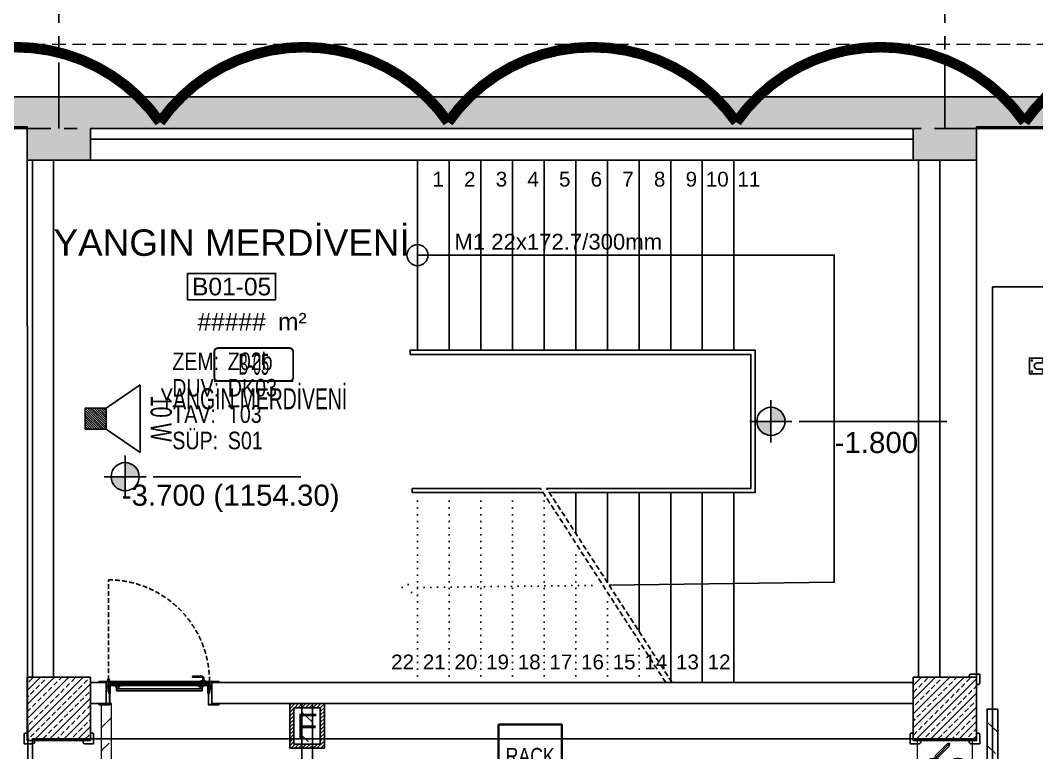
# Model space of a CAD drawing. Header units: millimetres. Extents: x -379292 to 1221486, y 92049 to 447512.
# Drawn here: x -167020 to -157385, y 272204 to 279144 of the extents above; entities that cross this region are included whole.
import ezdxf
from ezdxf.enums import TextEntityAlignment as Align
from ezdxf.lldxf.tags import DXFTag

# ---------------------------------------------------------------- set-up
doc = ezdxf.new("R2010")
doc.units = ezdxf.units.MM
for name, pattern in [('( Hidden )', [0.375, 0.25, -0.125]), ('CENTER', [2, 1.25, -0.25, 0.25, -0.25]), ('DOT', [6.35, 0, -6.35]), ('HIDDEN', [9.525, 6.35, -3.175])]:
    doc.linetypes.add(name, pattern=pattern)
for name, color, linetype in [('-M-MAHAL-DEBILER', 7, 'Continuous'), ('-M-MAHAL-ETIKET-NOT', 7, 'Continuous'), ('-M-MAHAL-ETIKET-NOTM', 7, 'Continuous'), ('-M-MAHAL-ETK-', 7, 'Continuous'), ('-M-MAHAL-HAVA-DEGISIM', 7, 'Continuous'), ('-M-MAHAL-NO', 7, 'Continuous'), ('-M-MAHAL-NOM', 7, 'Continuous'), ('010-05', 1, 'Continuous'), ('05_AXIS', 211, 'CENTER'), ('05_DOOR', 2, 'Continuous'), ('05_EQUIPMENT', 1, 'Continuous'), ('05_HANDRAIL', 153, 'Continuous'), ('05_HATCH 1', 101, 'Continuous'), ('05_HATCH CONCRETE', 141, 'Continuous'), ('05_HATCH SOLID-1', 252, 'Continuous'), ('05_HATCH SOLID-2', 253, 'Continuous'), ('05_MATERIAL TEXT', 112, 'Continuous'), ('05_PLAN LEVEL', 2, 'Continuous'), ('05_ROOM M2', 161, 'Continuous'), ('05_ROOM NAME', 153, 'Continuous'), ('05_ROOM NUMBER', 152, 'Continuous'), ('05_STAIRS', 52, 'Continuous'), ('05_STAIRS ARROW', 2, 'Continuous'), ('05_STAIRS TEXT', 2, 'Continuous'), ('05_STEEL HIDDEN', 61, 'HIDDEN'), ('05_SYMBOL', 2, 'Continuous'), ('05_TEXT 2.5', 212, 'Continuous'), ('05_WALL', 3, 'Continuous'), ('08_ARAÇ SAYIM', 140, 'Continuous'), ('08_FIRE ALARM BUTTON', 4, 'Continuous'), ('08_LOUD SYSTEM', 4, 'Continuous'), ('202-A-Y-MahalAd', 141, 'Continuous'), ('AIRONN ZONLAMA', 4, 'Continuous'), ('E_CT_ZA', 6, 'Continuous')]:
    doc.layers.add(name, color=color, linetype=linetype)
for name, color, linetype, lineweight in [('06_FORMWORK HIDDEN', 252, 'HIDDEN2', 0), ('08_DEDECTOR', 3, 'Continuous', 9), ('E_CT_AYDINLATMA', 3, 'Continuous', 9)]:
    doc.layers.add(name, color=color, linetype=linetype, lineweight=lineweight)
doc.styles.add('-M-ISSO-TEXT-TTF', font='ARIALN.TTF')
doc.styles.add('-M-MHLETK-NOT', font='romans.shx', dxfattribs={"width": 0.7})
doc.styles.add('-M-MHLETK-TEXT', font='ARIALN.TTF', dxfattribs={"width": 0.7})
doc.styles.add('DIM', font='arial.ttf')
doc.styles.add('ET8-TRF5-M-001...002-01$0$Standard', font='arial.ttf')
doc.styles.get("Standard").update_dxf_attribs({"font": 'segoeuil.ttf'})
doc.styles.add('TR', font='tsimpali.shx', dxfattribs={"width": 0.7})
doc.styles.add('YAZI-2', font='arial.ttf', dxfattribs={"height": 2})
doc.styles.add('YAZI-2.5', font='arial.ttf', dxfattribs={"height": 2.5})
doc.styles.add('YAZI-3', font='arial.ttf', dxfattribs={"height": 3})
tags = doc.linetypes.add('HIDDEN2', pattern=[0.1875, 0.125, -0.0625]).pattern_tags.tags
tags[6:7] = [DXFTag(74, 4), DXFTag(75, 0), DXFTag(340, '0'), DXFTag(46, 0.0), DXFTag(50, 0.0), DXFTag(44, 0.0), DXFTag(45, 0.0)]
tags[4:5] = [DXFTag(74, 4), DXFTag(75, 0), DXFTag(340, '0'), DXFTag(46, 0.0), DXFTag(50, 0.0), DXFTag(44, 0.0), DXFTag(45, 0.0)]
pattern_1 = [(270, (-695728.2336, -3493868.9414), (1.3748153225, -2.38125), [1.5875, -3.175]), (30, (-695728.2336, -3493868.9414), (1.3748153315, 2.3812499948), [1.5875, -3.175]), (330, (-695728.2336, -3493868.9414), (2.749630654, -5.2e-09), [-3.175, 1.5875])]
pattern_2 = [(225, (905000, -3e-07), (67.351921, -67.351921), []), (225, (904932.65, -3e-07), (67.351921, -67.351921), [47.625, -23.8125])]

# ---------------------------------------------------------------- blocks, each defined once
blk = doc.blocks.new('202_Aks')
at = {"layer": '05_AXIS', "ltscale": 500}
for p, q in [((74700, 0), (74700, 5000)), ((83100, 0), (83100, 5000)), ((-5000, 0), (142900, 0))]:
    blk.add_line(p, q, dxfattribs=at)
blk = doc.blocks.new('başlık')
at = {"layer": '05_MATERIAL TEXT', "style": 'DIM', "width": 0.8}
for s, p in [('ZEM:', (0, 50)), ('DUV:', (0, -100)), ('TAV:', (0, -250)), ('SÜP:', (0, -400))]:
    blk.add_text(s, height=100, dxfattribs=at).set_placement(p, align=Align.MIDDLE_LEFT)
blk = doc.blocks.new('MAHAL')
at = {"layer": '05_ROOM NUMBER'}
blk.add_lwpolyline([(-5.46, -10.75), (4.54, -10.75), (4.54, -7.75), (-5.46, -7.75)], close=True, dxfattribs=at)
at = {"layer": '05_HATCH SOLID-1', "xscale": 0.02, "yscale": 0.02, "zscale": 0.02}
blk.add_blockref('başlık', (-7.21, -18.75), dxfattribs=at)
at = {"layer": '05_MATERIAL TEXT', "style": 'DIM', "width": 0.8}
for tag, p in [('ZEMİN', (-0.89, -17.75)), ('DUVAR', (-0.89, -20.75)), ('TAVAN', (-0.89, -23.75)), ('SÜPÜRGELİK', (-0.89, -26.75))]:
    blk.add_attdef(tag, text='', height=2, dxfattribs=at).set_placement(p, align=Align.MIDDLE_LEFT)
at = {"layer": '05_ROOM M2', "insert": (6.45, -13.24), "char_height": 2, "attachment_point": 5, "style": 'YAZI-2'}
blk.add_mtext_dynamic_manual_height_columns('m²', width=6.9387, gutter_width=625, heights=[0], dxfattribs=at)
at = {"layer": '05_ROOM M2', "style": 'YAZI-2'}
blk.add_attdef('MAHALM2', text='', height=2, dxfattribs=at).set_placement((-0.46, -13.25), align=Align.MIDDLE_CENTER)
at = {"layer": '05_ROOM NAME', "style": 'YAZI-3'}
for tag, p in [('INGMAHALADI', (-0.46, 0.75)), ('TURMAHALADI', (-0.46, -4.25))]:
    blk.add_attdef(tag, text='', height=3, dxfattribs=at).set_placement(p, align=Align.MIDDLE_CENTER)
at = {"layer": '05_ROOM NUMBER', "style": 'YAZI-2'}
blk.add_attdef('MAHALNO', text='', height=2, dxfattribs=at).set_placement((-0.46, -9.25), align=Align.MIDDLE_CENTER)
blk = doc.blocks.new('202_Vida')
at = {"color": 0, "linetype": 'ByBlock', "ltscale": 0.2}
for points in [[(0.96, 0), (-0.96, 0)], [(0, 0.96), (0, -0.96)]]:
    blk.add_lwpolyline(points, dxfattribs=at)
at = {"color": 0, "linetype": 'ByBlock'}
for radius in [0.42, 0.23, 0.155]:
    blk.add_circle((0, 0), radius, dxfattribs=at)
blk = doc.blocks.new('202_Stoper')
at = {"color": 0, "linetype": 'ByBlock'}
for points in [[(-750, -30), (-750, -75), (-900, -75), (-900, 75), (-750, 75), (-750, 30)], [(750, -30), (750, -75), (900, -75), (900, 75), (750, 75), (750, 30)]]:
    blk.add_lwpolyline(points, dxfattribs=at)
blk.add_lwpolyline([(825, -30, 1), (825, 30), (-825, 30, 1), (-825, -30)], format="xyb", close=True, dxfattribs=at)
at = {"color": 0, "linetype": 'ByBlock', "yscale": 10, "zscale": 10, "rotation": 180}
for p, xscale in [((-877, 53), -10), ((-772, 53), 10), ((772, 53), -10), ((877, 53), 10)]:
    blk.add_blockref('202_Vida', p, dxfattribs=dict(at, xscale=xscale))
at = {"color": 0, "linetype": 'ByBlock', "yscale": 10, "zscale": 10}
for p, xscale in [((-877, -52), 10), ((-772, -52), -10), ((772, -52), 10), ((877, -52), -10)]:
    blk.add_blockref('202_Vida', p, dxfattribs=dict(at, xscale=xscale))
blk = doc.blocks.new('202_Mahalblok')
at = {"color": 0, "linetype": 'ByBlock', "flags": 128}
blk.add_lwpolyline([(0, 0), (0, 5000), (2500, 5000), (2500, 0)], close=True, dxfattribs=at)
at = {"color": 252}
blk.add_blockref('202_Stoper', (1250, 750), dxfattribs=at)
at = {"color": 0, "linetype": 'ByBlock', "ltscale": 25}
blk.add_attdef('MAHALNO', text='', height=200, dxfattribs=at).set_placement((1208.7, 1390), align=Align.BOTTOM_CENTER)
blk = doc.blocks.new('PLAN KOT IKILI')
at = {"layer": '05_PLAN LEVEL'}
h = blk.add_hatch(color=2, dxfattribs=at)
h.paths.add_polyline_path([(0, 2), (0, 0), (2, 0, 0.414214)])
h.paths.add_polyline_path([(0, 0), (-2, 0, 0.414214), (0, -2)])
at = {"layer": '05_PLAN LEVEL', "color": 2}
for p, q in [((0, 3), (0, -3)), ((3, 0), (-3, 0)), ((4, 0), (25, 0))]:
    blk.add_line(p, q, dxfattribs=at)
blk.add_circle((0, 0), 2, dxfattribs=at)
at = {"layer": '05_PLAN LEVEL', "style": 'YAZI-3'}
for tag, p in [('BITMISKOT', (15, 3)), ('KABAKOT', (15, -3))]:
    blk.add_attdef(tag, text='', height=3, dxfattribs=at).set_placement(p, align=Align.MIDDLE)
blk = doc.blocks.new('VIDA')
at = {"layer": '05_EQUIPMENT'}
h = blk.add_hatch(dxfattribs=at)
h.set_pattern_fill('LINE', color=256, scale=0.1, angle=150, style=0)
h.set_pattern_definition([(330, (-3585.31887, 6072.20274), (0.03125, 0.05412658774), [])])
h.paths.add_polyline_path([(-0.09, -0.26), (-0.09, -1.74), (0.09, -1.74), (0.09, -0.26)])
h.paths.add_polyline_path([(-0.09, -0.26), (0.09, -0.26), (0, 0)])
for p, q in [((-0.09, -0.26), (0, 0)), ((0.09, -0.26), (0, 0)), ((-0.01, -2.02), (-0.18, -2.02)), ((0.09, -1.74), (-0.09, -1.74)), ((0.09, -1.95), (-0.09, -1.95)), ((0.01, -1.98), (-0.01, -1.98)), ((-0.01, -2.02), (-0.01, -1.98)), ((0.01, -2.02), (0.01, -1.98)), ((0.18, -2.02), (0.01, -2.02))]:
    blk.add_line(p, q, dxfattribs=at)
for points in [[(-0.18, -2.02), (-0.09, -1.95), (-0.09, -0.26)], [(0.18, -2.02), (0.09, -1.95), (0.09, -0.26)]]:
    blk.add_lwpolyline(points, dxfattribs=at)
blk = doc.blocks.new('*U95')
at = {"color": 8, "ltscale": 7}
blk.add_line((905.1, 60), (821.8, 60), dxfattribs=at)
at = {"color": 8}
blk.add_wipeout([(0, 5), (0, -206), (1000, -206), (1000, 5)], dxfattribs=at)
at = {"layer": '010-05', "ltscale": 7}
h = blk.add_hatch(dxfattribs=at)
h.set_pattern_fill('ANSI37', color=8, scale=0.1, angle=540, style=0)
h.set_pattern_definition([(225, (19752.8965, 13790.6787), (0.224506403, -0.224506403), []), (315, (19752.8965, 13790.6787), (0.224506403, 0.224506403), [])])
edge = h.paths.add_edge_path(flags=16)
edge.add_line((28.5, -35.1), (28.5, -43.7))
edge.add_line((28.5, -43.7), (21.5, -43.7))
edge.add_line((21.5, -43.7), (21.5, -37.4))
edge.add_arc((25.9, -39), 4.69, 56.54278, 159.2569, ccw=False)
edge = h.paths.add_edge_path()
edge.add_line((29.5, -33.5), (29.5, -44.7))
edge.add_line((29.5, -44.7), (20.5, -44.7))
edge.add_line((20.5, -44.7), (20.5, -30.9))
edge.add_line((20.5, -30.9), (34.2, -30.9))
edge.add_line((34.2, -30.9), (32.2, -31.4))
edge.add_arc((32.2, -34.2), 2.82, 91.10929, 165.59862)
edge = h.paths.add_edge_path(flags=16)
edge.add_arc((32.2, -34.2), 3.82, 143.46678, 165.59862, ccw=False)
edge.add_line((29.1, -31.9), (21.5, -31.9))
edge.add_line((21.5, -31.9), (21.5, -34.5))
edge.add_arc((25.7, -41.7), 8.25, 70.11032, 120.2945, ccw=False)
edge.add_line((28.5, -33.9), (28.5, -33.5))
edge.add_line((28.5, -33.5), (28.5, -33.2))
h = blk.add_hatch(dxfattribs=at)
h.set_pattern_fill('ANSI37', color=8, scale=0.1, angle=540, style=0)
h.set_pattern_definition([(315, (-21740.32198, 13790.6787), (-0.224506403, -0.224506403), []), (225, (-21740.32198, 13790.6787), (-0.224506403, 0.224506403), [])])
edge = h.paths.add_edge_path(flags=16)
edge.add_line((971.5, -35.1), (971.5, -43.7))
edge.add_line((971.5, -43.7), (978.5, -43.7))
edge.add_line((978.5, -43.7), (978.5, -37.4))
edge.add_arc((974.1, -39), 4.69, 20.7431, 123.45722)
edge = h.paths.add_edge_path()
edge.add_line((970.5, -33.5), (970.5, -44.7))
edge.add_line((970.5, -44.7), (979.5, -44.7))
edge.add_line((979.5, -44.7), (979.5, -30.9))
edge.add_line((979.5, -30.9), (965.8, -30.9))
edge.add_line((965.8, -30.9), (967.8, -31.4))
edge.add_arc((967.8, -34.2), 2.82, 14.40138, 88.89071, ccw=False)
edge = h.paths.add_edge_path(flags=16)
edge.add_arc((967.8, -34.2), 3.82, 14.40138, 36.53322)
edge.add_line((970.9, -31.9), (978.5, -31.9))
edge.add_line((978.5, -31.9), (978.5, -34.5))
edge.add_arc((974.3, -41.7), 8.25, 59.7055, 109.88968)
edge.add_line((971.5, -33.9), (971.5, -33.5))
edge.add_line((971.5, -33.5), (971.5, -33.2))
at = {"layer": '05_HATCH 1'}
h = blk.add_hatch(dxfattribs=at)
h.set_pattern_fill('HONEY', color=8, scale=0.5, angle=270, style=0)
h.set_pattern_definition(pattern_1)
h.paths.add_polyline_path([(40.5, -3.1), (43.7, -8.7), (956.3, -8.7), (959.5, -3.1)])
h = blk.add_hatch(dxfattribs=at)
h.set_pattern_fill('HONEY', color=8, scale=0.5, angle=270, style=0)
h.set_pattern_definition(pattern_1)
h.paths.add_polyline_path([(40.5, -15.3), (43.7, -9.7), (956.3, -9.7), (959.5, -15.3)])
at = {"color": 8, "linetype": 'HIDDEN', "ltscale": 7}
blk.add_line((21, 20.6), (21, 973.1), dxfattribs=at)
at = {"color": 8, "ltscale": 7}
for p, q in [((22, 10), (947.9, 10)), ((22, 10), (978, 10)), ((22, 8.8), (22, 10)), ((27.3, 2.4), (27.3, 1.4)), ((27.3, 2.4), (37.2, 2.4)), ((27.3, 1.4), (36.7, 1.4)), ((37.5, 4.8), (36.3, 4.8)), ((36.7, 1.4), (42.8, -9.2)), ((962.8, 2.4), (37.2, 2.4)), ((37.2, 2.4), (43.7, -8.7)), ((37.5, 8.8), (962.5, 8.8)), ((905.1, 50), (821.8, 50)), ((941.8, 15), (896.8, 15)), ((896.8, 15), (896.8, 10)), ((915.1, 40), (915.1, 15)), ((925.1, 40), (925.1, 15)), ((941.8, 15), (941.8, 10)), ((962.8, 2.4), (956.3, -8.7)), ((963.3, 1.4), (957.2, -9.2)), ((962.5, 4.8), (963.7, 4.8)), ((972.7, 2.4), (962.8, 2.4)), ((972.7, 1.4), (963.3, 1.4)), ((972.7, 2.4), (972.7, 1.4)), ((978, 8.8), (978, 10)), ((978, 8.8), (978, 10)), ((962.5, -27.2), (22, -27.2)), ((22, -27.2), (962.5, -27.2)), ((22, -28.4), (22, -27.2)), ((962.5, -28.4), (22, -28.4)), ((978, -28.4), (22, -28.4)), ((42.8, -9.2), (27.3, -9.2)), ((27.3, -19.9), (36.6, -19.9)), ((27.3, -19.9), (27.3, -20.9)), ((27.3, -20.9), (37.2, -20.9)), ((33.2, -28.4), (962.5, -28.4)), ((37.5, -23.2), (36.3, -23.2)), ((36.6, -19.9), (42.8, -9.2)), ((37.2, -20.9), (43.7, -9.7)), ((962.8, -20.9), (37.2, -20.9)), ((956.3, -8.7), (43.7, -8.7)), ((956.3, -9.7), (43.7, -9.7)), ((96, -58.4), (96, -38.4)), ((908.6, -58.4), (96, -58.4)), ((96, -58.4), (96, -78.4)), ((96, -78.4), (908.6, -78.4)), ((116, -38.4), (116, -58.4)), ((888.6, -38.4), (888.6, -58.4)), ((908.6, -58.4), (908.6, -38.4)), ((908.6, -58.4), (908.6, -78.4)), ((962.8, -20.9), (956.3, -9.7)), ((963.4, -19.9), (957.2, -9.2)), ((957.2, -9.2), (972.7, -9.2)), ((962.5, -23.2), (963.7, -23.2)), ((972.7, -20.9), (962.8, -20.9)), ((972.7, -19.9), (963.4, -19.9)), ((972.7, -19.9), (972.7, -20.9)), ((978, -28.4), (978, -27.2)), ((978, -28.4), (978, -27.2))]:
    blk.add_line(p, q, dxfattribs=at)
at = {"color": 8, "ltscale": 7, "flags": 128}
for points in [[(35.5, -101.4, -1), (34, -101.4), (34, -84.7), (32, -84.7), (32, -101.4, 1), (37.5, -101.4), (37.5, -34.9, 1), (30, -34.9), (30, -44.7), (20, -44.7), (20, 10), (-68, 10), (-68, 0), (-58, 0), (-58, 2), (-66, 2), (-66, 8), (18, 8), (18, -46.7), (32, -46.7), (32, -34.9, -1), (35.5, -34.9)], [(964.5, -101.4, 1), (966, -101.4), (966, -84.7), (968, -84.7), (968, -101.4, -1), (962.5, -101.4), (962.5, -34.9, -1), (970, -34.9), (970, -44.7), (980, -44.7), (980, 10), (1068, 10), (1068, 0), (1058, 0), (1058, 2), (1066, 2), (1066, 8), (982, 8), (982, -46.7), (968, -46.7), (968, -34.9, 1), (964.5, -34.9)]]:
    blk.add_lwpolyline(points, format="xyb", close=True, dxfattribs=at)
at = {"color": 8, "ltscale": 7}
for points in [[(37.5, 4.8), (37.5, 8.8), (22, 8.8), (22, -27.2), (37.5, -27.2), (37.5, -23.2)], [(36.3, 4.8), (36.3, 7.6), (23.2, 7.6), (23.2, -26), (36.3, -26), (36.3, -23.2)], [(962.5, 4.8), (962.5, 8.8), (978, 8.8), (978, -27.2), (962.5, -27.2), (962.5, -23.2)], [(963.7, 4.8), (963.7, 7.6), (976.8, 7.6), (976.8, -26), (963.7, -26), (963.7, -23.2)], [(86, -28.4), (86, -38.4), (127.7, -38.4), (127.7, -28.4)], [(918.6, -28.4), (918.6, -38.4), (877, -38.4), (877, -28.4)]]:
    blk.add_lwpolyline(points, dxfattribs=at)
for points in [[(32, -54.7), (32, -210), (-68, -210), (-68, -200), (-58, -200), (-58, -202), (-66, -202), (-66, -208), (30, -208), (30, -54.7)], [(29, -56.7), (20, -56.7), (20, -82.9), (30, -92.9), (30, -106.2), (28, -106.2), (28, -93.7), (18, -83.7), (18, -54.7), (29, -54.7)], [(40.5, -3.1), (43.7, -8.7), (956.3, -8.7), (959.5, -3.1)], [(40.5, -15.3), (43.7, -9.7), (956.3, -9.7), (959.5, -15.3)], [(968, -54.7), (968, -210), (1068, -210), (1068, -200), (1058, -200), (1058, -202), (1066, -202), (1066, -208), (970, -208), (970, -54.7)], [(971, -56.7), (980, -56.7), (980, -82.9), (970, -92.9), (970, -106.2), (972, -106.2), (972, -93.7), (982, -83.7), (982, -54.7), (971, -54.7)]]:
    blk.add_lwpolyline(points, close=True, dxfattribs=at)
for radius in [10.1, 6.72]:
    blk.add_circle((21, 20.6), radius, dxfattribs=at)
at = {"color": 8, "linetype": 'HIDDEN', "ltscale": 7}
blk.add_arc((17.8, 13), 960.2, 359.78747, 89.80985, dxfattribs=at)
at = {"color": 8, "ltscale": 7}
for centre, radius, start, end in [((821.8, 55), 5, 90, 270), ((905.1, 40), 20, 0, 90), ((905.1, 40), 10, 0, 90)]:
    blk.add_arc(centre, radius, start, end, dxfattribs=at)
at = {"layer": '010-05', "color": 8, "ltscale": 7}
for points in [[(29.5, -33.5, -0.336971), (32.2, -31.4), (34.2, -30.9), (29.5, -30.9), (20.5, -30.9), (20.5, -44.7), (29.5, -44.7)], [(28.5, -33.9, 0.222538), (21.5, -34.5), (21.5, -31.9), (29.1, -31.9, 0.09687), (28.5, -33.2), (28.5, -33.5)], [(28.5, -43.7), (21.5, -43.7), (21.5, -37.3, -0.473637), (28.5, -35.1)], [(970.5, -33.5, 0.336971), (967.8, -31.4), (965.8, -30.9), (970.5, -30.9), (979.5, -30.9), (979.5, -44.7), (970.5, -44.7)], [(971.5, -33.9, -0.222538), (978.5, -34.5), (978.5, -31.9), (970.9, -31.9, -0.09687), (971.5, -33.2), (971.5, -33.5)], [(971.5, -43.7), (978.5, -43.7), (978.5, -37.3, 0.473637), (971.5, -35.1)]]:
    blk.add_lwpolyline(points, format="xyb", close=True, dxfattribs=at)
at = {"layer": '05_STEEL HIDDEN', "color": 8, "ltscale": 7}
for points in [[(17, -47.8), (17, -22.6), (11, -22.6), (11, -48.9), (23, -77.2), (23, -99.5), (29, -99.5), (29, -76)], [(983, -47.8), (983, -22.6), (989, -22.6), (989, -48.9), (977, -77.2), (977, -99.5), (971, -99.5), (971, -76)]]:
    blk.add_lwpolyline(points, close=True, dxfattribs=at)
at = {"layer": '05_STEEL HIDDEN', "color": 8, "ltscale": 7, "flags": 128}
for points in [[(17, -22.6), (18, -22.6), (18, -47.8), (30, -76), (30, -99.5), (29, -99.5)], [(983, -22.6), (982, -22.6), (982, -47.8), (970, -76), (970, -99.5), (971, -99.5)]]:
    blk.add_lwpolyline(points, dxfattribs=at)
at = {"layer": '05_WALL', "color": 8, "ltscale": 20}
for points in [[(0, 0), (0, -200)], [(1000, 0), (1000, -200)]]:
    blk.add_lwpolyline(points, dxfattribs=at)
at = {"color": 8, "ltscale": 7, "yscale": 10, "zscale": 10, "rotation": 180}
for p, xscale in [((25, -64.9), -10), ((975, -64.9), 10)]:
    blk.add_blockref('VIDA', p, dxfattribs=dict(at, xscale=xscale))
blk = doc.blocks.new('bariyer')
at = {"color": 8, "ltscale": 25}
blk.add_lwpolyline([(0, -70), (15, -70, 0.414214), (30, -55), (30, 30), (-55, 30, 0.414214), (-70, 15), (-70, 0), (0, 0)], format="xyb", close=True, dxfattribs=at)
blk = doc.blocks.new('OtoParkBodrumKatMimari')
at = {"layer": '05_HATCH CONCRETE'}
h = blk.add_hatch(dxfattribs=at)
h.set_pattern_fill('ANSI33', color=8, scale=15, angle=180, style=0)
h.set_pattern_definition(pattern_2)
h.paths.add_polyline_path([(80000, 172100), (79400, 172100), (79400, 171500), (80000, 171500)])
h = blk.add_hatch(dxfattribs=at)
h.set_pattern_fill('ANSI33', color=8, scale=15, angle=180, style=0)
h.set_pattern_definition(pattern_2)
h.paths.add_polyline_path([(88400, 172100), (87800, 172100), (87800, 171500), (88400, 171500)])
at = {"color": 5}
for points in [[(80000, 172100), (79400, 172100), (79400, 171500), (80000, 171500)], [(88400, 172100), (87800, 172100), (87800, 171500), (88400, 171500)]]:
    blk.add_lwpolyline(points, close=True, dxfattribs=at)
at = {"layer": '05_HANDRAIL'}
for points in [[(84349.8, 173850), (86300, 173850), (86300, 175200), (83030, 175200), (83030, 175160), (86260, 175160), (86260, 173890), (84324, 173890)], [(84264.5, 173890), (83050, 173890), (83050, 173850), (84290.3, 173850)]]:
    blk.add_lwpolyline(points, dxfattribs=at)
at = {"layer": '05_STAIRS', "linetype": 'DOT', "ltscale": 10}
for p, q in [((83100, 172050), (83100, 173850)), ((83400, 172050), (83400, 173850)), ((83700, 172050), (83700, 173850)), ((84000, 172050), (84000, 173850)), ((84300, 172050), (84300, 173850)), ((84600, 172050), (84600, 173370.7)), ((84900, 172050), (84900, 172906.4)), ((85200, 172050), (85200, 172442.2))]:
    blk.add_line(p, q, dxfattribs=at)
at = {"layer": '05_STAIRS'}
for p, q in [((84600, 173462.9), (84600, 173850)), ((84900, 172998.6), (84900, 173850)), ((85200, 172534.3), (85200, 173850)), ((85500, 172070), (85500, 173850)), ((85800, 172050), (85800, 173850)), ((86100, 172050), (86100, 173850))]:
    blk.add_line(p, q, dxfattribs=at)
at = {"layer": '05_STAIRS', "flags": 128}
for points in [[(83100, 175200), (83100, 177000)], [(83400, 175200), (83400, 177000)], [(83700, 175200), (83700, 177000)], [(84000, 175200), (84000, 177000)], [(84300, 175200), (84300, 177000)], [(84600, 175200), (84600, 177000)], [(84900, 175200), (84900, 177000)], [(85200, 175200), (85200, 177000)], [(85500, 175200), (85500, 177000)], [(85800, 175200), (85800, 177000)], [(86100, 175200), (86100, 177000)], [(84916.5, 172973), (87050, 173000), (87050, 176100), (83100, 176100)], [(83100, 175200), (86300, 175200), (86300, 173850), (84349.8, 173850)], [(84290.3, 173850), (83100, 173850)]]:
    blk.add_lwpolyline(points, dxfattribs=at)
at = {"layer": '05_STAIRS', "linetype": '( Hidden )', "ltscale": 200}
for points in [[(85453.4, 172050), (84264.5, 173890)], [(85512.9, 172050), (84324, 173890)]]:
    blk.add_lwpolyline(points, dxfattribs=at)
at = {"layer": '05_STAIRS', "linetype": 'DOT', "ltscale": 10}
blk.add_lwpolyline([(83100, 172875), (82955, 172950), (83100, 173025)], dxfattribs=at)
at = {"layer": '05_STAIRS', "linetype": 'DOT', "ltscale": 10, "flags": 128}
blk.add_lwpolyline([(83100, 172950), (84857.5, 172972.2)], dxfattribs=at)
at = {"layer": '05_STAIRS ARROW', "ltscale": 2}
blk.add_circle((83100, 176100), 100, dxfattribs=at)
at = {"layer": '05_WALL', "color": 8, "ltscale": 20}
for points in [[(80000, 177200), (87800, 177200)], [(80000, 177000), (87800, 177000)]]:
    blk.add_lwpolyline(points, dxfattribs=at)
at = {"layer": '05_WALL', "color": 8, "flags": 128}
for points in [[(79650, 177000), (79450, 177000), (79450, 172100), (79650, 172100)], [(88050, 177000), (87850, 177000), (87850, 172100), (88050, 172100)], [(80000, 171850), (87800, 171850), (87800, 172050), (80000, 172050)]]:
    blk.add_lwpolyline(points, close=True, dxfattribs=at)
at = {"layer": '06_FORMWORK HIDDEN', "linetype": 'HIDDEN', "ltscale": 20}
blk.add_line((4200, 178100), (136100, 178100), dxfattribs=at)
at = {"layer": '05_AXIS'}
blk.add_blockref('202_Aks', (5000, 177300), dxfattribs=at)
at = {"layer": '05_PLAN LEVEL'}
ref = blk.add_blockref('PLAN KOT IKILI', (86450, 174525), dxfattribs=dict(at, xscale=66.66666666666666, yscale=66.66666666666666, zscale=66.66666666666666))
ref.add_attrib('KABAKOT', '-1.800', dxfattribs={"height": 200, "style": 'YAZI-3'}).set_placement((87450, 174325), align=Align.MIDDLE)
ref = blk.add_blockref('PLAN KOT IKILI', (80328.6, 174000.5), dxfattribs=dict(at, xscale=66.66666666666666, yscale=66.66666666666666, zscale=66.66666666666666))
ref.add_attrib('KABAKOT', '-3.700 (1154.30)', dxfattribs={"height": 200, "style": 'YAZI-3'}).set_placement((81328.6, 173800.5), align=Align.MIDDLE)
at = {"layer": '05_ROOM NUMBER'}
ref = blk.add_blockref('MAHAL', (81376.1, 176572.8), dxfattribs=dict(at, xscale=83.33333333333333, yscale=83.33333333333333, zscale=83.33333333333333))
ref.add_attrib('TURMAHALADI', 'YANGIN MERDİVENİ', dxfattribs={"layer": '05_ROOM NAME', "height": 250, "style": 'YAZI-3'}).set_placement((81337.9, 176218.6), align=Align.MIDDLE_CENTER)
ref.add_attrib('MAHALNO', 'B01-05', dxfattribs={"height": 166.67, "style": 'YAZI-2'}).set_placement((81337.9, 175802), align=Align.MIDDLE_CENTER)
ref.add_attrib('MAHALM2', '#####', dxfattribs={"layer": '05_ROOM M2', "height": 166.67, "style": 'YAZI-2'}).set_placement((81337.9, 175468.6), align=Align.MIDDLE_CENTER)
ref.add_attrib('ZEMİN', 'Z02b', dxfattribs={"layer": '05_MATERIAL TEXT', "height": 166.67, "style": 'DIM', "width": 0.8}).set_placement((81301.9, 175093.6), align=Align.MIDDLE_LEFT)
ref.add_attrib('DUVAR', 'DK03', dxfattribs={"layer": '05_MATERIAL TEXT', "height": 166.67, "style": 'DIM', "width": 0.8}).set_placement((81301.9, 174843.6), align=Align.MIDDLE_LEFT)
ref.add_attrib('TAVAN', 'T03', dxfattribs={"layer": '05_MATERIAL TEXT', "height": 166.67, "style": 'DIM', "width": 0.8}).set_placement((81301.9, 174593.6), align=Align.MIDDLE_LEFT)
ref.add_attrib('SÜPÜRGELİK', 'S01', dxfattribs={"layer": '05_MATERIAL TEXT', "height": 166.67, "style": 'DIM', "width": 0.8}).set_placement((81301.9, 174343.6), align=Align.MIDDLE_LEFT)
at = {"layer": '05_SYMBOL', "color": 8}
blk.add_blockref('bariyer', (88400, 172100), dxfattribs=at)
at = {"layer": '05_SYMBOL', "color": 8, "rotation": 180}
for p in [(79400, 171500), (87800, 171500)]:
    blk.add_blockref('bariyer', p, dxfattribs=at)
at = {"layer": '05_SYMBOL', "color": 8, "xscale": -1, "rotation": 180}
for p in [(80000, 171500), (88400, 171500)]:
    blk.add_blockref('bariyer', p, dxfattribs=at)
at = {"layer": '202-A-Y-MahalAd', "color": 8, "ltscale": 25}
ref = blk.add_blockref('202_Mahalblok', (88550, 175800), dxfattribs=dict(at, xscale=-1, rotation=180))
ref.add_attrib('MAHALNO', 'B-022', dxfattribs={"layer": '0', "color": 0, "linetype": 'ByBlock', "ltscale": 25, "height": 200}).set_placement((89758.7, 174266.6), align=Align.BOTTOM_CENTER)
at = {"layer": '05_STAIRS TEXT', "style": 'YAZI-2.5'}
for s, p in [('1', (83350, 176750)), ('2', (83650, 176750)), ('3', (83950, 176750)), ('4', (84250, 176750)), ('5', (84550, 176750)), ('6', (84850, 176750)), ('7', (85150, 176750)), ('8', (85450, 176750)), ('9', (85750, 176750)), ('10', (86050, 176750)), ('11', (86350, 176750))]:
    blk.add_text(s, height=140, dxfattribs=at).set_placement(p, align=Align.RIGHT)
for s, p in [('22', (82850, 172175)), ('21', (83150, 172175)), ('20', (83450, 172175)), ('19', (83750, 172175)), ('18', (84050, 172175)), ('17', (84350, 172175)), ('16', (84650, 172175)), ('15', (84950, 172175)), ('14', (85250, 172175)), ('13', (85550, 172175)), ('12', (85850, 172175))]:
    blk.add_text(s, height=140, dxfattribs=at).set_placement(p)
at = {"layer": '05_TEXT 2.5', "insert": (83450, 176150), "char_height": 150, "attachment_point": 7, "style": 'YAZI-2.5'}
blk.add_mtext_dynamic_manual_height_columns('\\A1;M1 22x172.7/300mm', width=4150.392, gutter_width=12.5, heights=[101], dxfattribs=at)
at = {"layer": '05_DOOR'}
blk.add_blockref('*U95', (80150, 172050), dxfattribs=at)
at = {"layer": '05_HATCH CONCRETE'}
h = blk.add_hatch(dxfattribs=at)
h.set_pattern_fill('ANSI33', color=8, scale=15, angle=180, style=0)
h.set_pattern_definition(pattern_2)
h.paths.add_polyline_path([(96200, 177300), (96200, 177000), (96800, 177000), (96800, 177300), (104600, 177300), (104600, 177000), (105200, 177000), (105200, 177300), (113000, 177300), (113000, 177000), (113600, 177000), (113600, 177300), (121400, 177300), (121400, 177000), (122000, 177000), (122000, 177300), (127400, 177300), (127400, 177000), (128000, 177000), (128000, 177300), (135000, 177300), (135000, 177000), (135300, 177000), (135300, 172100), (135000, 172100), (135000, 171500), (135300, 171500), (135300, 164100), (135000, 164100), (135000, 163500), (135300, 163500), (135300, 156100), (135000, 156100), (135000, 155500), (135300, 155500), (135300, 148100), (135000, 148100), (135000, 147500), (135300, 147500), (135300, 144600), (135000, 144600), (135000, 144000), (135600, 144000), (135600, 144300), (142600, 144300), (142600, 144000), (142900, 144000), (142900, 140100), (142600, 140100), (142600, 139500), (142900, 139500), (142900, 132100), (142600, 132100), (142600, 131500), (142900, 131500), (142900, 127950), (142600, 127950), (142600, 127350), (142900, 127350), (142900, 124300), (142600, 124300), (142600, 123300), (142900, 123300), (142900, 113800), (142600, 113800), (142600, 112800), (142700, 112800), (142700, 100050), (135550, 100050), (135550, 108100), (135050, 108100), (135050, 83500), (135550, 83500), (135550, 99800), (142700, 99800), (142700, 78800), (142600, 78800), (142600, 77800), (142900, 77800), (142900, 68100), (142600, 68100), (142600, 67500), (143200, 67500), (143200, 144600), (135600, 144600), (135600, 177600), (71000, 177600), (71000, 177000), (71600, 177000), (71600, 177300), (79400, 177300), (79400, 177000), (80000, 177000), (80000, 177300), (87800, 177300), (87800, 177000), (88400, 177000), (88400, 177300)])
at = {"color": 5}
for points in [[(143200, 67500), (143200, 144600), (135600, 144600), (135600, 177600), (71000, 177600)], [(71600, 177300), (79400, 177300), (79400, 177000), (80000, 177000), (80000, 177300), (87800, 177300), (87800, 177000), (88400, 177000), (88400, 177300), (96200, 177300), (96200, 177000), (96800, 177000), (96800, 177300), (104600, 177300)]]:
    blk.add_lwpolyline(points, dxfattribs=at)
at = {"layer": '05_HATCH SOLID-2', "color": 251, "ltscale": 25}
blk.add_lwpolyline([(150500, -8770), (150500, 187430), (4700, 187430), (4700, 177600), (135600, 177600), (135600, 144600), (143200, 144600), (143200, 59700), (90240.2, -300), (70300, -300), (63119.3, 5880.5)], dxfattribs=at)
blk = doc.blocks.new('*U631')
h = blk.add_hatch()
h.set_pattern_fill('ANSI33', color=0, scale=50, angle=1, style=0)
h.paths.add_polyline_path([(-8433.2, 100), (-4582.7, 100), (-4582.7, 0), (-8433.2, 0)])
at = {"color": 0}
blk.add_lwpolyline([(-8433.2, 100), (-4582.7, 100), (-4582.7, 0), (-8433.2, 0)], close=True, dxfattribs=at)
at = {"ltscale": 25, "flags": 1}
for tag, p in [('YUKSEKLIK', (-228.6, -148.7)), ('KALINLIK', (-228.6, -213.3))]:
    blk.add_attdef(tag, p, '', height=50, dxfattribs=at)
blk = doc.blocks.new('*U887')
h = blk.add_hatch()
h.set_pattern_fill('ANSI33', color=0, scale=50, angle=1, style=0)
h.paths.add_polyline_path([(-3887.7, 100), (12.3, 100), (12.3, 0), (-3887.7, 0)])
at = {"color": 0}
blk.add_lwpolyline([(-3887.7, 100), (12.3, 100), (12.3, 0), (-3887.7, 0)], close=True, dxfattribs=at)
at = {"ltscale": 25, "flags": 1}
for tag, p in [('YUKSEKLIK', (-228.6, -148.7)), ('KALINLIK', (-228.6, -213.3))]:
    blk.add_attdef(tag, p, '', height=50, dxfattribs=at)
blk = doc.blocks.new('*U889')
h = blk.add_hatch()
h.set_pattern_fill('ANSI33', color=0, scale=50, angle=1, style=0)
h.paths.add_polyline_path([(-3639.8, 100), (300.2, 100), (300.2, 0), (-3639.8, 0)])
at = {"color": 0}
blk.add_lwpolyline([(-3639.8, 100), (300.2, 100), (300.2, 0), (-3639.8, 0)], close=True, dxfattribs=at)
at = {"ltscale": 25, "flags": 1}
for tag, p in [('YUKSEKLIK', (-228.6, -148.7)), ('KALINLIK', (-228.6, -213.3))]:
    blk.add_attdef(tag, p, '', height=50, dxfattribs=at)
blk = doc.blocks.new('RACK')
at = {"layer": '08_ARAÇ SAYIM', "color": 60, "lineweight": 35}
blk.add_lwpolyline([(-30, 60), (30, 60), (30, 0), (-30, 0)], close=True, dxfattribs=at)
at = {"layer": '08_ARAÇ SAYIM', "color": 4, "style": 'ET8-TRF5-M-001...002-01$0$Standard', "width": 0.8}
blk.add_text('RACK', height=15, dxfattribs=at).set_placement((0.1, 22.9), align=Align.CENTER)
blk = doc.blocks.new('CO 250')
at = {"layer": '08_DEDECTOR'}
for p, q in [((17, 242.9), (-84.1, 141.8)), ((44.7, 251), (-74.3, 132)), ((36.6, 223.3), (-64.5, 122.2)), ((44.7, 249.8), (44.7, 242.9)), ((114.1, -136), (-4.8, -255)), ((104.4, -126.2), (3.3, -227.3)), ((123.9, -145.8), (22.9, -246.9)), ((-4.8, -246.9), (-4.8, -255)), ((-4.8, -255), (3.3, -255))]:
    blk.add_line(p, q, dxfattribs=at)
at = {"layer": '08_DEDECTOR', "ltscale": 25}
blk.add_lwpolyline([(-262.5, 278.4), (-262.5, -278.4), (262.5, -278.4), (262.5, 278.4)], close=True, dxfattribs=at)
at = {"layer": '08_DEDECTOR'}
for centre, radius, start, end in [((36.6, 223.3), 27.7, 72.96875, 135), ((17, 242.9), 27.7, 315, 0), ((-54.7, 112.4), 41.6, 135, 180), ((-54.7, 112.4), 27.7, 135, 180), ((-54.7, 112.4), 13.9, 135, 180), ((94.6, -116.4), 13.9, 315, 350.41117), ((94.6, -116.4), 27.7, 315, 355.2224), ((94.6, -116.4), 41.6, 315, 356.81699), ((22.9, -246.9), 27.7, 135, 180), ((3.3, -227.3), 27.7, 270, 315)]:
    blk.add_arc(centre, radius, start, end, dxfattribs=at)
at = {"layer": '08_DEDECTOR', "color": 3, "style": 'YAZI-3'}
blk.add_text('CO', height=225, dxfattribs=at).set_placement((-225.5, -113.1))
blk = doc.blocks.new('YIB ORT')
at = {"layer": '08_FIRE ALARM BUTTON'}
h = blk.add_hatch(dxfattribs=at)
h.set_pattern_fill('ANSI31', color=1, scale=3.125)
h.paths.add_polyline_path([(65.625, 168.75), (-65.625, 168.75), (-65.625, 84.375), (-50, 84.375), (-50, 153.125), (50, 153.125), (50, 15.625), (-50, 15.625), (-50, 84.375), (-65.625, 84.375), (-65.625, 0), (65.625, 0)])
for points in [[(-65.625, 168.75), (-65.625, 0), (65.625, 0), (65.625, 168.75)], [(-50, 153.125), (-50, 15.625), (50, 15.625), (50, 153.125)]]:
    blk.add_lwpolyline(points, close=True, dxfattribs=at)
at = {"layer": '08_FIRE ALARM BUTTON', "color": 3, "style": 'YAZI-2.5'}
blk.add_text('F', height=93.75, dxfattribs=at).set_placement((0, 84.375), align=Align.MIDDLE_CENTER)
blk = doc.blocks.new('15 W HORN 100_HARİCİ TİP')
at = {"layer": '08_LOUD SYSTEM'}
h = blk.add_hatch(dxfattribs=at)
h.set_pattern_fill('ANSI31', color=2, scale=4.8)
h.set_pattern_definition([(45, (-341645.439, -380325.335), (-10.77630735, 10.77630735), [])])
h.paths.add_polyline_path([(-100, 0), (100, 0), (100, 200), (-100, 200)])
at = {"layer": '08_LOUD SYSTEM', "ltscale": 2}
for p, q in [((-320, 520), (320, 520)), ((-100, 200), (-320, 520)), ((100, 200), (320, 520))]:
    blk.add_line(p, q, dxfattribs=at)
at = {"layer": '08_LOUD SYSTEM'}
blk.add_lwpolyline([(100, 0), (100, 200), (-100, 200), (-100, 0)], close=True, dxfattribs=at)
at = {"layer": '08_LOUD SYSTEM', "color": 2, "ltscale": 2, "style": 'TR', "width": 0.7}
blk.add_text('10 W', height=200, dxfattribs=at).set_placement((0, 620), align=Align.CENTER)
blk = doc.blocks.new('M-MHLETK-YNG')
at = {"layer": '-M-MAHAL-ETK-', "color": 0}
for p, q in [((-2.078, 0), (2.078, 0)), ((-1.161, 0), (-1.161, 0))]:
    blk.add_line(p, q, dxfattribs=at)
at = {"layer": '-M-MAHAL-ETK-', "color": 0, "const_width": 0.1}
blk.add_lwpolyline([(-1.878, 1.735), (1.878, 1.735, -0.414214), (2.078, 1.535), (2.078, 0.2, -0.414214), (1.878, 0), (-1.878, 0, -0.414214), (-2.078, 0.2), (-2.078, 1.535, -0.414214)], format="xyb", close=True, dxfattribs=at)
at = {"layer": '-M-MAHAL-DEBILER', "color": 4, "style": '-M-MHLETK-NOT', "width": 0.5, "flags": 8}
blk.add_attdef('DEBIS', text='', height=0.4, dxfattribs=at).set_placement((-2.173, 2.145), align=Align.MIDDLE_CENTER)
at = {"layer": '-M-MAHAL-DEBILER', "color": 191, "style": '-M-MHLETK-NOT', "width": 0.5, "flags": 8}
blk.add_attdef('DEBIR', text='', height=0.4, dxfattribs=at).set_placement((-1.613, 2.145), align=Align.MIDDLE_CENTER)
at = {"layer": '-M-MAHAL-DEBILER', "color": 31, "style": '-M-MHLETK-NOT', "width": 0.5, "flags": 8}
blk.add_attdef('DEBIF', text='', height=0.4, dxfattribs=at).set_placement((1.585, 2.145), align=Align.MIDDLE_CENTER)
at = {"layer": '-M-MAHAL-DEBILER', "color": 1, "style": '-M-MHLETK-NOT', "width": 0.5, "flags": 8}
blk.add_attdef('DEBIE', text='', height=0.4, dxfattribs=at).set_placement((2.32, 2.145), align=Align.MIDDLE_CENTER)
at = {"layer": '-M-MAHAL-ETIKET-NOT', "color": 3}
for tag, height, style, width, flags, p in [('KIS', 0.04, '-M-MHLETK-NOT', 0.5, 9, (-2.59, 1.616)), ('RH', 0.04, '-M-MHLETK-NOT', 0.5, 9, (-2.39, 1.616)), ('YAZ', 0.04, '-M-MHLETK-NOT', 0.5, 9, (-2.178, 1.616)), ('ALAN', 0.04, '-M-MHLETK-NOT', 0.5, 9, (-2.581, 1.562)), ('YUKSEKLIK', 0.04, '-M-MHLETK-NOT', 0.5, 9, (-2.324, 1.562)), ('MAH-ADI', 1.111, '-M-ISSO-TEXT-TTF', 0.8, 8, (0, -0.931))]:
    blk.add_attdef(tag, text='', height=height, dxfattribs=dict(at, style=style, width=width, flags=flags)).set_placement(p, align=Align.MIDDLE_CENTER)
at = {"layer": '-M-MAHAL-ETIKET-NOT', "color": 3, "style": '-M-MHLETK-NOT', "width": 0.5, "flags": 9}
for tag, p, height in [('KLKTR', (-2.617, 1.425), 0.04), ('HL', (-2.616, 1.493), 0.0286), ('RDY-BOY1', (-2.614, 1.37), 0.0286), ('RDY-BOY2', (-2.614, 1.32), 0.0286), ('RDY-BOY3', (-2.614, 1.27), 0.0286), ('RDY-BOY4', (-2.614, 1.22), 0.0286), ('KON-BOY1', (-2.614, 1.14), 0.0286), ('KON-BOY2', (-2.614, 1.09), 0.0286), ('HLA', (-2.521, 1.493), 0.0286), ('RDY-TIP1', (-2.5, 1.37), 0.0286), ('RDY-TIP2', (-2.5, 1.32), 0.0286), ('RDY-TIP3', (-2.5, 1.27), 0.0286), ('RDY-TIP4', (-2.5, 1.22), 0.0286), ('KON-TIP1', (-2.5, 1.14), 0.0286), ('KON-TIP2', (-2.5, 1.09), 0.0286), ('RDY-ADET1', (-2.389, 1.37), 0.0286), ('RDY-ADET2', (-2.389, 1.32), 0.0286), ('RDY-ADET3', (-2.389, 1.27), 0.0286), ('RDY-ADET4', (-2.389, 1.22), 0.0286), ('KON-ADET1', (-2.389, 1.14), 0.0286), ('KON-ADET2', (-2.389, 1.09), 0.0286), ('RDY-ISI1', (-2.265, 1.37), 0.0286), ('RDY-ISI2', (-2.265, 1.32), 0.0286), ('RDY-ISI3', (-2.265, 1.27), 0.0286), ('RDY-ISI4', (-2.265, 1.22), 0.0286), ('KON-ISI1', (-2.265, 1.14), 0.0286), ('KON-ISI2', (-2.265, 1.09), 0.0286), ('AHU', (-2.225, 1.439), 0.0286), ('SHG', (-2.225, 1.493), 0.0286), ('LHG', (-2.132, 1.493), 0.0286), ('RDY-BNP1', (-2.102, 1.37), 0.0286), ('RDY-BNP2', (-2.102, 1.32), 0.0286), ('RDY-BNP3', (-2.102, 1.27), 0.0286), ('RDY-BNP4', (-2.102, 1.22), 0.0286), ('KON-BNP1', (-2.102, 1.14), 0.0286), ('KON-BNP2', (-2.102, 1.09), 0.0286), ('HG', (-2.039, 1.493), 0.0286), ('RDY-BNK1', (-1.964, 1.37), 0.0286), ('RDY-BNK2', (-1.964, 1.32), 0.0286), ('RDY-BNK3', (-1.964, 1.27), 0.0286), ('RDY-BNK4', (-1.964, 1.22), 0.0286), ('KON-BNK1', (-1.964, 1.14), 0.0286), ('KON-BNK2', (-1.964, 1.09), 0.0286), ('HGA', (-1.962, 1.493), 0.0286), ('EF', (-1.962, 1.439), 0.0286), ('VRV-TIP1', (-2.614, 0.759), 0.0286), ('VRV-TIP2', (-2.614, 0.709), 0.0286), ('KON-BOY3', (-2.614, 1.04), 0.0286), ('FCU-TIP1', (-2.614, 0.96), 0.0286), ('FCU-TIP2', (-2.614, 0.91), 0.0286), ('FCU-TIP3', (-2.614, 0.86), 0.0286), ('VRV-ADET1', (-2.524, 0.759), 0.0286), ('VRV-ADET2', (-2.524, 0.709), 0.0286), ('FCU-ADET1', (-2.524, 0.96), 0.0286), ('FCU-ADET2', (-2.524, 0.91), 0.0286), ('FCU-ADET3', (-2.524, 0.86), 0.0286), ('KON-TIP3', (-2.5, 1.04), 0.0286), ('VRV-KAP1', (-2.398, 0.759), 0.0286), ('VRV-KAP2', (-2.398, 0.709), 0.0286), ('FCU-KAP1', (-2.398, 0.96), 0.0286), ('FCU-KAP2', (-2.398, 0.91), 0.0286), ('FCU-KAP3', (-2.398, 0.86), 0.0286), ('KON-ADET3', (-2.389, 1.04), 0.0286), ('VRV-DUY1', (-2.272, 0.759), 0.0286), ('VRV-DUY2', (-2.272, 0.709), 0.0286), ('FCU-DUY1', (-2.272, 0.96), 0.0286), ('FCU-DUY2', (-2.272, 0.91), 0.0286), ('FCU-DUY3', (-2.272, 0.86), 0.0286), ('KON-ISI3', (-2.265, 1.04), 0.0286), ('VRV-SOG1', (-2.154, 0.759), 0.0286), ('VRV-SOG2', (-2.154, 0.709), 0.0286), ('FCU-SOG1', (-2.154, 0.96), 0.0286), ('FCU-SOG2', (-2.154, 0.91), 0.0286), ('FCU-SOG3', (-2.154, 0.86), 0.0286), ('KON-BNP3', (-2.102, 1.04), 0.0286), ('VRV-ISI1', (-2.044, 0.759), 0.0286), ('VRV-ISI2', (-2.044, 0.709), 0.0286), ('FCU-ISI1', (-2.044, 0.96), 0.0286), ('FCU-ISI2', (-2.044, 0.91), 0.0286), ('FCU-ISI3', (-2.044, 0.86), 0.0286), ('KON-BNK3', (-1.964, 1.04), 0.0286), ('VRV-DEBI1', (-1.95, 0.759), 0.0286), ('VRV-DEBI2', (-1.95, 0.709), 0.0286), ('FCU-DEBI1', (-1.95, 0.96), 0.0286), ('FCU-DEBI2', (-1.95, 0.91), 0.0286), ('FCU-DEBI3', (-1.95, 0.86), 0.0286), ('VRV-BNP1', (-1.831, 0.759), 0.0286), ('VRV-BNP2', (-1.831, 0.709), 0.0286), ('FCU-BNP1', (-1.831, 0.96), 0.0286), ('FCU-BNP2', (-1.831, 0.91), 0.0286), ('FCU-BNP3', (-1.831, 0.86), 0.0286), ('VRV-BNK1', (-1.614, 0.759), 0.0286), ('VRV-BNK2', (-1.614, 0.709), 0.0286), ('FCU-BNK1', (-1.614, 0.96), 0.0286), ('FCU-BNK2', (-1.614, 0.91), 0.0286), ('FCU-BNK3', (-1.614, 0.86), 0.0286)]:
    blk.add_attdef(tag, p, '', height=height, dxfattribs=at)
at = {"layer": '-M-MAHAL-ETIKET-NOTM', "color": 3, "style": '-M-ISSO-TEXT-TTF', "width": 0.8, "flags": 8}
blk.add_attdef('MAH-ADI2', text='', height=1.111, dxfattribs=at).set_placement((0, -2.549), align=Align.MIDDLE_CENTER)
at = {"layer": '-M-MAHAL-HAVA-DEGISIM', "style": '-M-MHLETK-NOT', "width": 0.5, "flags": 8}
for tag, p in [('HAVADEG', (0, 3.611)), ('HAVA', (0, 2.399))]:
    blk.add_attdef(tag, text='', height=0.6, dxfattribs=at).set_placement(p, align=Align.MIDDLE_CENTER)
at = {"layer": '-M-MAHAL-NO', "color": 7, "style": '-M-MHLETK-TEXT', "width": 0.6, "flags": 8}
blk.add_attdef('MAH-NO', text='', height=1.111, dxfattribs=at).set_placement((0, 0.889), align=Align.MIDDLE_CENTER)
at = {"layer": '-M-MAHAL-NOM', "color": 7, "style": '-M-MHLETK-TEXT', "width": 0.6, "flags": 8}
blk.add_attdef('MAH-NOM', text='', height=1.111, dxfattribs=at).set_placement((0, 0.889), align=Align.MIDDLE_CENTER)

msp = doc.modelspace()

# ---------------------------------------------------------------- block references
at = {"color": 8}
msp.add_blockref('OtoParkBodrumKatMimari', (-246354.8, 100818.8), dxfattribs=at)

# ---------------------------------------------------------------- next in the draw order: linework, layer by layer
at = {"color": 30, "const_width": 100}
msp.add_lwpolyline([(-176623.5, 278178.7, -0.520567), (-173891.6, 278178.7, -0.520567), (-171159.7, 278178.7, -0.520567), (-168427.8, 278178.7, -0.520567), (-165695.9, 278178.7, -0.520567), (-162964, 278178.7, -0.520567), (-160232.1, 278178.7, -0.520567), (-157500.2, 278178.7, -0.520567), (-154768.3, 278178.7, -0.520567), (-152036.4, 278178.7, -0.520567), (-149304.5, 278178.7, -0.520567), (-146572.7, 278178.7, -0.520567), (-143840.8, 278178.7, -0.520567), (-141108.9, 278178.7, -0.520567)], format="xyb", dxfattribs=at)
at = {"layer": 'AIRONN ZONLAMA', "ltscale": 25}
msp.add_lwpolyline([(-241554.6, 208884.6), (-241554.6, 224084.6), (-241054.6, 224084.6), (-241054.6, 224634.6), (-233604.7, 224634.6), (-233504.6, 228784.6), (-241554.6, 228784.6), (-241454.6, 238134.6), (-233804.6, 238134.6), (-233804.6, 240334.6), (-233504.6, 240334.6), (-233454.6, 240334.6), (-233454.6, 240934.6), (-233804.6, 240934.6), (-233804.6, 244834.6), (-233454.6, 244834.6), (-233454.6, 248884.6), (-241554.6, 248884.6), (-241454.6, 277834.6), (-241054.6, 277834.6), (-241054.6, 278134.6), (-166954.6, 278134.6), (-166904.6, 217634.6)], dxfattribs=at)
at = {"layer": 'AIRONN ZONLAMA', "color": 2, "ltscale": 25}
msp.add_lwpolyline([(-166951.6, 201521.2), (-166904.6, 240934.6), (-158304.6, 240934.6), (-158304.6, 244834.6), (-157954.6, 244834.6), (-157954.6, 245384.6), (-158554.6, 245384.6), (-158504.6, 244384.6), (-166704.6, 244384.6), (-166704.6, 244834.6), (-166354.6, 244834.6), (-166354.6, 245434.6), (-166927.6, 245434.6), (-166904.6, 272334.6), (-157954.6, 272334.6), (-157954.6, 278134.6), (-121654.6, 278134.6)], dxfattribs=at)

# ---------------------------------------------------------------- next in the draw order: block references
at = {"layer": '-M-MAHAL-ETK-', "ltscale": 25, "xscale": 180, "yscale": 180, "zscale": 180}
msp.add_blockref('M-MHLETK-YNG', (-164807, 275725.5), dxfattribs=at).add_auto_attribs({'MAH-NO': 'B-05', 'MAH-ADI': 'YANGIN MERDİVENİ'})
at = {"layer": '08_ARAÇ SAYIM', "ltscale": 25, "xscale": 10, "yscale": 10, "zscale": 10}
msp.add_blockref('RACK', (-162187, 271869.9), dxfattribs=at)
at = {"layer": '08_DEDECTOR', "xscale": 2.5, "yscale": 2.5, "zscale": 2.5}
msp.add_blockref('YIB ORT', (-164301.6, 272246.9), dxfattribs=at)
at = {"layer": '08_DEDECTOR'}
msp.add_blockref('CO 250', (-158254.8, 272040.3), dxfattribs=at)
at = {"layer": '08_LOUD SYSTEM', "rotation": 270}
msp.add_blockref('15 W HORN 100_HARİCİ TİP', (-166404.8, 275368.8), dxfattribs=at)
at = {"layer": 'E_CT_AYDINLATMA', "xscale": -1, "rotation": 270}
msp.add_blockref('*U631', (-166254.8, 277251.5), dxfattribs=at)
at = {"layer": 'E_CT_ZA', "color": 112, "rotation": 270}
for name, p in [('*U889', (-164351.6, 269029)), ('*U887', (-157854.8, 268728.8))]:
    msp.add_blockref(name, p, dxfattribs=at)

doc.saveas('drawing.dxf')
